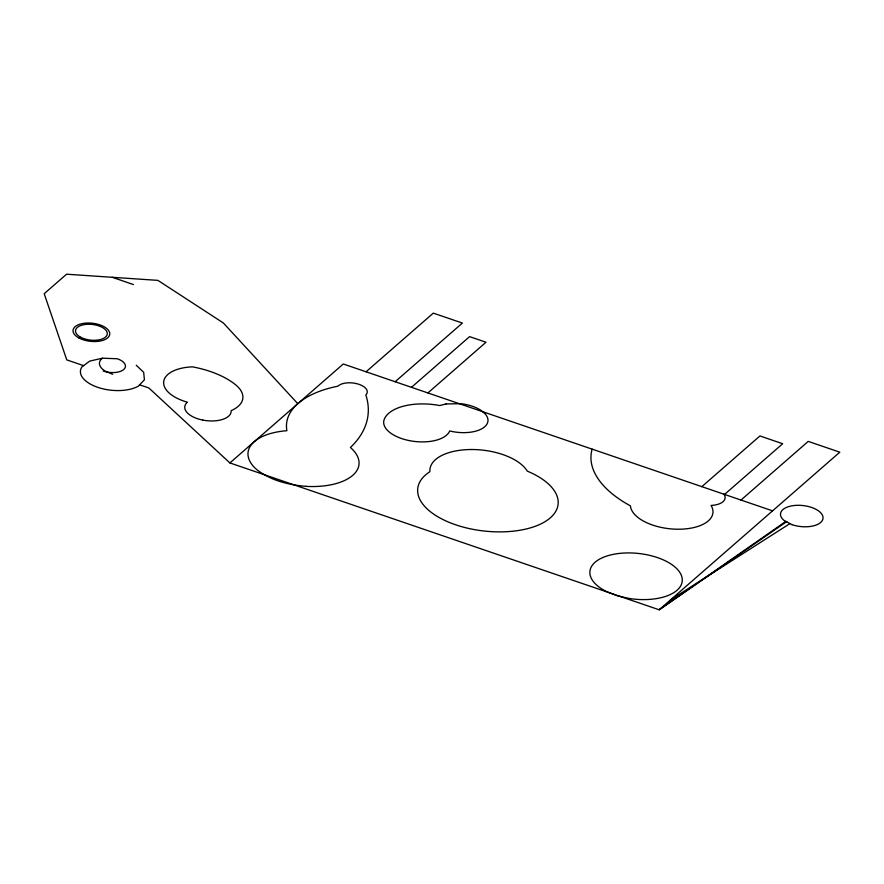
<?xml version="1.0" encoding="UTF-8"?>
<svg xmlns="http://www.w3.org/2000/svg" width="884" height="884" viewBox="0 0 884 884"><rect width="100%" height="100%" fill="white"/><g stroke="black" fill="none" stroke-linecap="round" stroke-linejoin="round"><path stroke-width="1.33" d="M139.639 384.816L148.843 387.966L229.895 462.929L343.279 363.998L772.561 510.853M366.053 371.788L433.304 313.124L462.376 323.069L395.126 381.733M411.469 387.325L469.581 336.627L486.001 342.241L427.889 392.949M701.83 486.664L759.942 435.956L782.671 443.735L724.56 494.432M740.991 500.057L808.23 441.392L839.8 452.188L659.166 609.794L229.895 462.929M785.644 521.505L659.166 609.794L786.749 521.571M670.381 600.004L789.766 523.715M103.196 371.048L106.931 372.031A15.293 7.558 6.2 0 0 124.545 368.672A15.293 7.558 6.2 0 0 117.296 358.749L102.411 358.208L89.726 361.103L81.969 366.838A32.421 16.011 6.2 0 0 97.737 387.325A32.421 16.011 6.2 0 0 138.368 386.131L144.412 379.822L143.661 372.319L136.258 365.236M112.677 374.297L105.185 371.114A21.371 10.553 6.2 0 1 102.411 358.208M112.224 277.289L133.429 284.549M83.582 365.644L66.764 359.887L44.2 293.709L66.554 274.206L157.905 280.372L223.343 322.969L297.798 403.69M723.731 494.156L724.548 495.228A18.752 9.26 6.2 0 1 711.09 505.438A41.471 20.487 6.2 0 1 678.813 529.229A41.471 20.487 6.2 0 1 630.436 505.869A123.804 61.151 6.2 0 1 592.136 449.138M446 403.955L439.713 405.546A46.697 23.072 6.2 0 0 384.286 419.215A33.47 16.531 6.2 0 0 410.596 440.851A33.47 16.531 6.2 0 0 449.691 430.95A29.183 14.409 6.2 0 0 480.841 429.281A29.183 14.409 6.2 0 0 484.951 413.668L480.719 410.187A29.183 14.409 6.2 0 0 460.741 403.679L446 403.955M305.875 486.344C288.46 484.863 270.603 480.531 256.636 469.503A55.791 27.559 6.2 0 1 286.891 430.718A102.157 50.465 6.2 0 1 337.964 386.153A15.448 7.636 6.2 0 1 358.418 384.142A15.448 7.636 6.2 0 1 365.832 394.938A180.413 89.118 6.2 0 1 350.407 447.492A55.791 27.559 6.2 0 1 305.875 486.344M628.933 598.435L617.364 595.794L607.054 591.816A46.421 22.929 6.2 0 1 612.181 554.588A46.421 22.929 6.2 0 1 681.42 575.539A46.421 22.929 6.2 0 1 628.933 598.435M791.909 524.643L783.799 520.256A21.382 10.564 6.2 0 1 797.18 505.305A21.382 10.564 6.2 0 1 822.86 519.173A21.382 10.564 6.2 0 1 791.909 524.643M78.974 337.997A18.442 9.105 6.2 0 0 109.318 335.732A18.442 9.105 6.2 0 0 85.892 323.102A18.442 9.105 6.2 0 0 78.974 337.997M80.643 337.235A15.967 7.89 6.2 0 0 106.909 335.268A15.967 7.89 6.2 0 0 86.632 324.329A15.967 7.89 6.2 0 0 80.643 337.235M202.911 420.11A23.316 11.514 6.2 0 0 231.155 410.64A41.979 20.73 6.2 0 0 235.796 384.938A69.493 34.332 6.2 0 0 192.447 366.849A37.924 18.73 6.2 0 0 163.717 381.446A37.924 18.73 6.2 0 0 187.386 402.187A23.316 11.514 6.2 0 0 202.911 420.11M471.128 449.514A50.068 24.73 6.2 0 0 429.922 471.658A70.853 34.995 6.2 0 0 436.917 516.212A70.853 34.995 6.2 0 0 524.643 529.339A69.759 34.454 6.2 0 0 527.284 471.139A50.068 24.73 6.2 0 0 471.128 449.514"/></g></svg>
